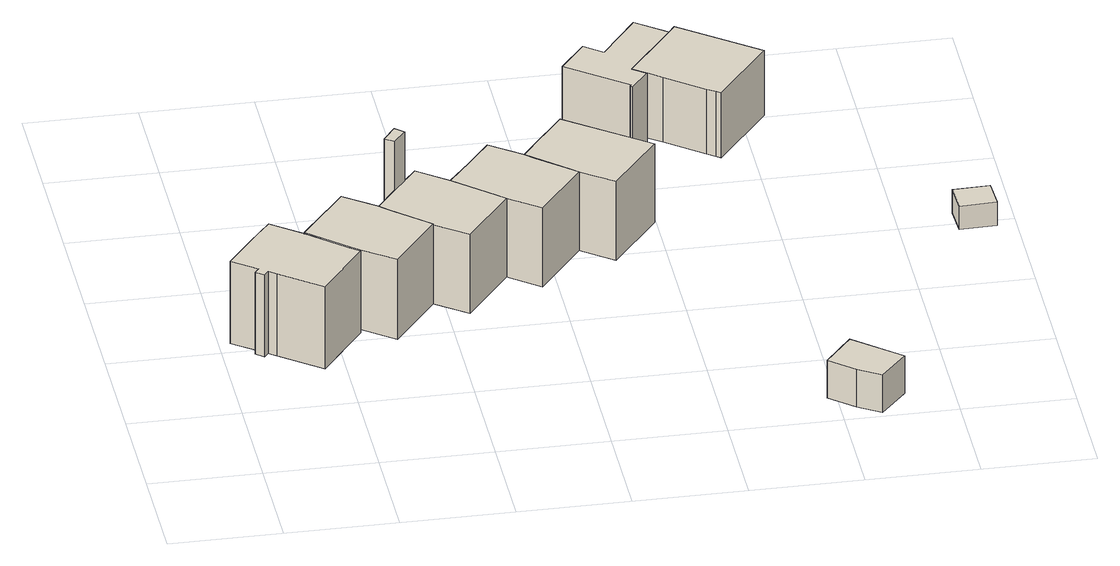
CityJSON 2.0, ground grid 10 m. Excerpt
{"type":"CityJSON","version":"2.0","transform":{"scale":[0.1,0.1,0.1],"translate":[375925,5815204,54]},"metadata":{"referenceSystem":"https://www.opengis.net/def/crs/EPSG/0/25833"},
"CityObjects":{
"building1":{"type":"Building","attributes":{"Gemeindeschluessel":"11000005","BezugspunktDach":"2200","function":"51009_1610","measuredHeight":6.03,"storeysAboveGround":0},"address":[{"country":"Germany","locality":"Berlin"}],"geometry":[{"type":"Solid","lod":"1","boundaries":[[[[0,1,2,3]],[[4,5,6,7]],[[4,7,3,2]],[[5,4,2,1]],[[6,5,1,0]],[[7,6,0,3]]]]}]},
"building2":{"type":"Building","attributes":{"Gemeindeschluessel":"11000005","BezugspunktDach":"2200","function":"31001_1010","measuredHeight":9.67,"storeysAboveGround":2},"address":[{"country":"Germany","locality":"Berlin","thoroughfareNumber":"119D","thoroughfareName":"Kladower Damm"}],"geometry":[{"type":"Solid","lod":"1","boundaries":[[[[8,9,10,11,12,13,14,15,16,17,18,19,20]],[[21,22,23,24,25,26,27,28,29,30,31,32,33]],[[21,33,20,19]],[[22,21,19,18]],[[23,22,18,17]],[[24,23,17,16]],[[25,24,16,15]],[[26,25,15,14]],[[27,26,14,13]],[[28,27,13,12]],[[29,28,12,11]],[[30,29,11,10]],[[31,30,10,9]],[[32,31,9,8]],[[33,32,8,20]]]]}]},
"building3":{"type":"Building","attributes":{"Gemeindeschluessel":"11000005","BezugspunktDach":"2200","function":"51009_1610","measuredHeight":5.97,"storeysAboveGround":0},"address":[{"country":"Germany","locality":"Berlin"}],"geometry":[{"type":"Solid","lod":"1","boundaries":[[[[34,35,36,37]],[[38,39,40,41]],[[38,41,37,36]],[[39,38,36,35]],[[40,39,35,34]],[[41,40,34,37]]]]}]},
"building4":{"type":"Building","attributes":{"Gemeindeschluessel":"11000005","BezugspunktDach":"2200","function":"31001_1010","measuredHeight":9.53,"storeysAboveGround":2},"address":[{"country":"Germany","locality":"Berlin","thoroughfareNumber":"119C","thoroughfareName":"Kladower Damm"}],"geometry":[{"type":"Solid","lod":"1","boundaries":[[[[42,43,44,45,46,47,48,49,50,51]],[[52,53,54,55,56,57,58,59,60,61]],[[52,61,51,50]],[[53,52,50,49]],[[54,53,49,48]],[[55,54,48,47]],[[56,55,47,46]],[[57,56,46,45]],[[58,57,45,44]],[[59,58,44,43]],[[60,59,43,42]],[[61,60,42,51]]]]}]},
"building5":{"type":"Building","attributes":{"Gemeindeschluessel":"11000005","BezugspunktDach":"2200","function":"51009_1610","measuredHeight":12.72,"storeysAboveGround":0},"address":[{"country":"Germany","locality":"Berlin"}],"geometry":[{"type":"Solid","lod":"1","boundaries":[[[[62,63,64,65]],[[66,67,68,69]],[[66,69,65,64]],[[67,66,64,63]],[[68,67,63,62]],[[69,68,62,65]]]]}]},
"building6":{"type":"Building","attributes":{"Gemeindeschluessel":"11000005","BezugspunktDach":"2200","function":"31001_1010","measuredHeight":9.31,"storeysAboveGround":2},"address":[{"country":"Germany","locality":"Berlin","thoroughfareNumber":"119B","thoroughfareName":"Kladower Damm"}],"geometry":[{"type":"Solid","lod":"1","boundaries":[[[[70,71,72,73,74,75,76,77,78,79]],[[80,81,82,83,84,85,86,57,87,55]],[[80,55,79,78]],[[81,80,78,77]],[[82,81,77,76]],[[83,82,76,75]],[[84,83,75,74]],[[85,84,74,73]],[[86,85,73,72]],[[57,86,72,71]],[[87,57,71,70]],[[55,87,70,79]]]]}]},
"building7":{"type":"Building","attributes":{"Gemeindeschluessel":"11000005","BezugspunktDach":"2200","function":"51009_1610","measuredHeight":3,"storeysAboveGround":0},"address":[{"country":"Germany","locality":"Berlin"}],"geometry":[{"type":"Solid","lod":"1","boundaries":[[[[88,89,90,91]],[[92,93,94,95]],[[92,95,91,90]],[[93,92,90,89]],[[94,93,89,88]],[[95,94,88,91]]]]}]},
"building8":{"type":"Building","attributes":{"Gemeindeschluessel":"11000005","BezugspunktDach":"2200","function":"31001_1010","measuredHeight":9.45,"storeysAboveGround":2},"address":[{"country":"Germany","locality":"Berlin","thoroughfareNumber":"119A","thoroughfareName":"Kladower Damm"}],"geometry":[{"type":"Solid","lod":"1","boundaries":[[[[96,73,97,98,99,100,101,102,103,75]],[[94,93,104,105,106,107,108,85,109,83]],[[94,83,75,103]],[[93,94,103,102]],[[104,93,102,101]],[[105,104,101,100]],[[106,105,100,99]],[[107,106,99,98]],[[108,107,98,97]],[[85,108,97,73]],[[109,85,73,96]],[[83,109,96,75]]]]}]},
"building9":{"type":"Building","attributes":{"Gemeindeschluessel":"11000005","BezugspunktDach":"2200","function":"51009_1610","measuredHeight":5.86,"storeysAboveGround":0},"address":[{"country":"Germany","locality":"Berlin"}],"geometry":[{"type":"Solid","lod":"1","boundaries":[[[[110,111,112,113]],[[114,115,116,117]],[[114,117,113,112]],[[115,114,112,111]],[[116,115,111,110]],[[117,116,110,113]]]]}]},
"building10":{"type":"Building","attributes":{"Gemeindeschluessel":"11000005","BezugspunktDach":"2200","function":"31001_1010","measuredHeight":9.28,"storeysAboveGround":2},"address":[{"country":"Germany","locality":"Berlin","thoroughfareNumber":"119","thoroughfareName":"Kladower Damm"}],"geometry":[{"type":"Solid","lod":"1","boundaries":[[[[118,98,119,120,121,122,123,100]],[[116,115,124,125,126,107,127,105]],[[116,105,100,123]],[[115,116,123,122]],[[124,115,122,121]],[[125,124,121,120]],[[126,125,120,119]],[[107,126,119,98]],[[127,107,98,118]],[[105,127,118,100]]]]}]},
"building11":{"type":"Building","attributes":{"Gemeindeschluessel":"11000005","BezugspunktDach":"2200","function":"51009_1610","measuredHeight":4.21,"storeysAboveGround":0},"address":[{"country":"Germany","locality":"Berlin"}],"geometry":[{"type":"Solid","lod":"1","boundaries":[[[[128,129,130,131,132]],[[133,134,135,136,137]],[[133,137,132,131]],[[134,133,131,130]],[[135,134,130,129]],[[136,135,129,128]],[[137,136,128,132]]]]}]},
"building12":{"type":"Building","attributes":{"Gemeindeschluessel":"11000005","function":"31001_1010"},"address":[{"country":"Germany","locality":"Berlin","thoroughfareNumber":"117","thoroughfareName":"Kladower Damm"}],"children":["building12-1","building12-2"]},
"building12-1":{"type":"BuildingPart","attributes":{"BezugspunktDach":"2200","measuredHeight":6.37,"storeysAboveGround":2},"parents":["building12"],"geometry":[{"type":"Solid","lod":"1","boundaries":[[[[138,139,140,141,142,143,144,145,146]],[[147,148,149,150,151,152,153,154,155]],[[148,147,145,144]],[[149,148,144,143]],[[150,149,143,142]],[[151,150,142,141]],[[152,151,141,140]],[[153,152,140,139]],[[154,153,139,138]],[[147,155,146,145]],[[155,154,138,146]]]]}]},
"building12-2":{"type":"BuildingPart","attributes":{"BezugspunktDach":"2200","measuredHeight":7.35,"storeysAboveGround":2},"parents":["building12"],"geometry":[{"type":"MultiSurface","lod":"1","boundaries":[[[156,157,158,138,146,145,159,160,161,162]],[[163,164,165,166,167,168,169,170,171,172]],[[163,172,162,161]],[[164,163,161,160]],[[165,164,160,159]],[[166,165,159,145]],[[167,166,147,155,146]],[[168,167,155,154]],[[169,168,138,158]],[[170,169,158,157]],[[171,170,157,156]],[[172,171,156,162]],[[145,146,155,147]],[[154,155,146,138]]]}]},
"building13":{"type":"Building","attributes":{"Gemeindeschluessel":"11000005","BezugspunktDach":"2200","function":"31001_1000","measuredHeight":2.3,"storeysAboveGround":1},"address":[{"country":"Germany","locality":"Berlin","thoroughfareNumber":"8 (1)","thoroughfareName":"Im Eulengrund"}],"geometry":[{"type":"Solid","lod":"1","boundaries":[[[[173,174,175,176]],[[177,178,179,180]],[[177,180,176,175]],[[178,177,175,174]],[[179,178,174,173]],[[180,179,173,176]]]]}]}
},
"vertices":[
[29,227,76],[40,241,76],[32,247,76],[21,233,76],[32,247,16],[40,241,16],[29,227,16],[21,233,16],
[29,182,95],[25,177,95],[32,171,95],[36,176,95],[43,171,95],[79,143,95],[119,196,95],[85,225,95],[77,232,95],[50,253,95],[40,241,95],[29,227,95],[7,198,95],[29,227,14],[40,241,14],[50,253,14],[77,232,14],[85,225,14],[119,196,14],[79,143,14],[43,171,14],[36,176,14],[32,171,14],[25,177,14],[29,182,14],[7,198,14],
[97,258,77],[108,272,77],[100,278,77],[89,264,77],[100,278,18],[108,272,18],[97,258,18],[89,264,18],
[111,202,96],[119,196,96],[147,175,96],[187,227,96],[153,257,96],[146,264,96],[118,285,96],[108,272,96],[97,258,96],[77,232,96],[97,258,17],[108,272,17],[118,285,17],[146,264,17],[153,257,17],[187,227,17],[147,175,17],[119,196,17],[111,202,17],[77,232,17],
[165,289,143],[176,303,143],[168,310,143],[157,295,143],[168,310,16],[176,303,16],[165,289,16],[157,295,16],
[180,234,95],[187,227,95],[215,206,95],[256,259,95],[222,289,95],[214,296,95],[187,317,95],[176,303,95],[165,289,95],[146,264,95],[165,289,17],[176,303,17],[187,317,17],[214,296,17],[222,289,17],[256,259,17],[215,206,17],[180,234,17],
[234,321,47],[245,335,47],[237,341,47],[226,327,47],[237,341,17],[245,335,17],[234,321,17],[226,327,17],
[248,266,95],[283,238,95],[324,291,95],[290,320,95],[283,327,95],[255,348,95],[245,335,95],[234,321,95],[255,348,17],[283,327,17],[290,320,17],[324,291,17],[283,238,17],[248,266,17],
[302,352,75],[313,366,75],[305,373,75],[294,358,75],[305,373,17],[313,366,17],[302,352,17],[294,358,17],
[317,297,95],[352,270,95],[395,325,95],[323,379,95],[313,366,95],[302,352,95],[323,379,17],[395,325,17],[352,270,17],[317,297,17],
[514,19,41],[534,6,41],[558,34,41],[517,69,41],[492,38,41],[517,69,4],[558,34,4],[534,6,4],[514,19,4],[492,38,4],
[413,463,81],[425,454,81],[458,428,81],[465,423,81],[469,420,81],[517,482,81],[449,534,81],[443,526,81],[401,472,81],[443,526,17],[449,534,17],[517,482,17],[469,420,17],[465,423,17],[458,428,17],[425,454,17],[413,463,17],[401,472,17],
[396,446,81],[395,445,81],[397,443,81],[416,547,81],[383,503,81],[367,516,81],[344,486,81],[367,516,8],[383,503,8],[416,547,8],[443,526,8],[401,472,8],[413,463,8],[397,443,8],[395,445,8],[396,446,8],[344,486,8],
[648,277,35],[681,278,35],[680,306,35],[647,305,35],[680,306,12],[681,278,12],[648,277,12],[647,305,12]
]}
